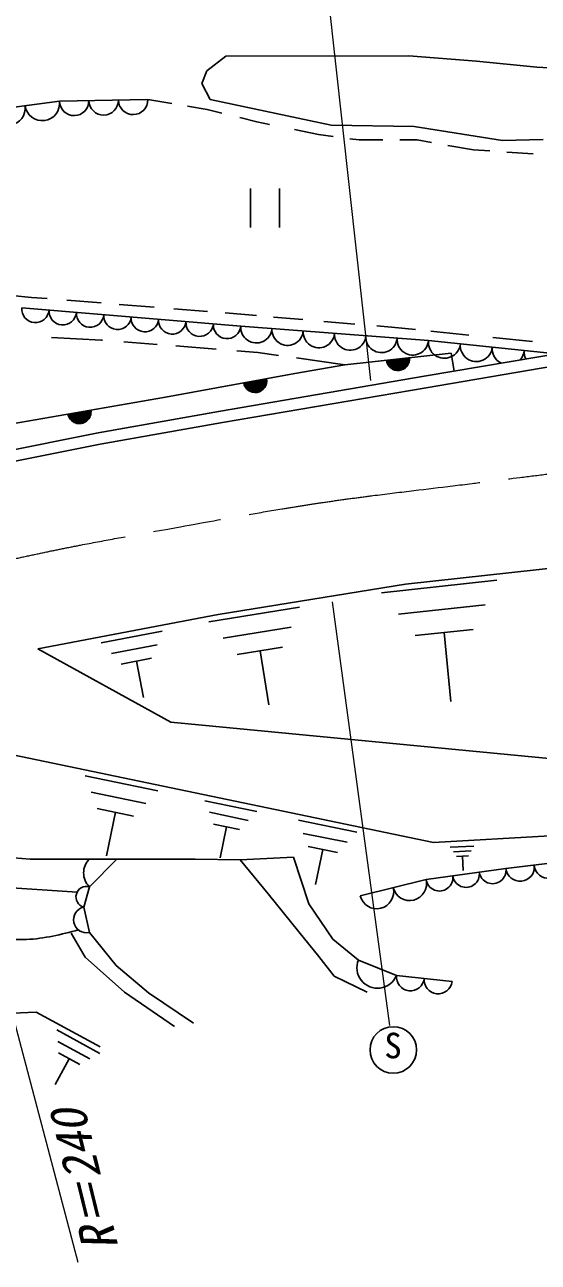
# Model space of a CAD drawing. Units: millimetres, scale not verified. Extents: x 40000 to 680000, y 20000 to 380000.
# Drawn here: x 312946 to 339412, y 255153 to 319014 of the extents above; entities that cross this region are included whole.
import ezdxf
from ezdxf.enums import TextEntityAlignment as Align

# ---------------------------------------------------------------- set-up
doc = ezdxf.new("R2010")
doc.units = ezdxf.units.MM
doc.header["$LTSCALE"] = 1000
doc.linetypes.add('CHAIN', pattern=[18.5, 12, -1.5, 3.5, -1.5])
for name, color, linetype, lineweight in [('M-BGD', 7, 'Continuous', 25), ('M-BGD-RSTR', 7, 'Continuous', 13), ('M-BMK', 2, 'CHAIN', 13), ('M-STR-STRC', 7, 'Continuous', 25)]:
    doc.layers.add(name, color=color, linetype=linetype, lineweight=lineweight)
doc.styles.add('ＭＳ ゴシック', font='')
doc.styles.get('ＭＳ ゴシック').set_extended_font_data('MS Gothic')

msp = doc.modelspace()

# ---------------------------------------------------------------- linework, layer by layer
at = {"layer": 'M-BGD'}
for p, q in [((322329, 316631), (323302, 317401)), ((323302, 317401), (332747, 317416)), ((332747, 317416), (336234, 317140)), ((336234, 317140), (339343, 316820)), ((339343, 316820), (341116, 316733)), ((322067, 315977), (322329, 316631)), ((322503, 315149), (322067, 315977)), ((314731, 315073), (311194, 314601)), ((319290, 315151), (314731, 315073)), ((320530, 314945), (319290, 315151)), ((328736, 313827), (322503, 315149)), ((322356, 314640), (321327, 314812)), ((323101, 314457), (322356, 314640)), ((324911, 314011), (324036, 314227)), ((325563, 313875), (324911, 314011)), ((328094, 313343), (326853, 313604)), ((333023, 313769), (328736, 313827)), ((337571, 313042), (333023, 313769)), ((328846, 313244), (328094, 313343)), ((330177, 313068), (329707, 313130)), ((331396, 313068), (330177, 313068)), ((333164, 313068), (332287, 313068)), ((333907, 312938), (333164, 313068)), ((339663, 313086), (337571, 313042)), ((336073, 312557), (334745, 312790)), ((336911, 312502), (336073, 312557)), ((339153, 312354), (337799, 312443)), ((324574, 308559), (324574, 310559)), ((326074, 310559), (326074, 308559)), ((313287, 304945), (312273, 305035)), ((314108, 304879), (313287, 304945)), ((316880, 304656), (315115, 304798)), ((324077, 303463), (312788, 304407)), ((319624, 304436), (317815, 304581)), ((322367, 304216), (320625, 304356)), ((323478, 304127), (323270, 304144)), ((324897, 304005), (323478, 304127)), ((333752, 302716), (324077, 303463)), ((327276, 303800), (325760, 303931)), ((329953, 303569), (328359, 303707)), ((331843, 303406), (331088, 303471)), ((333080, 303280), (331843, 303406)), ((316897, 302740), (314318, 302870)), ((316945, 302736), (316897, 302740)), ((340343, 302032), (333752, 302716)), ((335842, 302997), (333874, 303198)), ((339117, 302662), (337081, 302870)), ((319769, 302513), (318057, 302648)), ((322819, 302272), (320735, 302437)), ((324956, 302103), (323879, 302188)), ((326022, 301952), (324956, 302103)), ((329440, 301467), (334924, 302073)), ((333539, 300878), (342291, 302363)), ((334924, 302073), (335085, 301140)), ((326865, 301013), (329440, 301467)), ((329440, 301467), (326954, 301820)), ((333640, 300286), (342387, 301771)), ((320200, 299801), (326865, 301013)), ((323037, 299074), (333539, 300878)), ((323140, 298483), (333640, 300286)), ((311323, 298256), (320200, 299801)), ((316725, 297960), (323037, 299074)), ((316836, 297371), (323140, 298483)), ((310625, 296740), (316725, 297960)), ((310743, 296152), (316836, 297371)), ((332564, 290147), (343948, 291388)), ((322906, 288582), (332564, 290147)), ((331332, 289703), (337282, 290353)), ((322432, 288203), (327102, 288953)), ((332202, 288603), (336672, 289083)), ((313626, 286802), (322906, 288582)), ((316892, 287123), (320032, 287723)), ((323172, 287363), (326672, 287933)), ((333072, 287493), (336052, 287813)), ((334912, 284083), (334562, 287653)), ((320478, 283025), (313626, 286802)), ((317412, 286573), (319762, 287023)), ((323902, 286523), (326232, 286903)), ((317922, 286023), (319482, 286323)), ((319062, 284293), (318702, 286173)), ((325522, 283913), (325072, 286713)), ((347648, 280399), (320478, 283025)), ((306939, 282462), (334011, 276822)), ((316062, 280253), (319802, 279473)), ((316372, 279413), (319182, 278823)), ((316682, 278563), (318552, 278173)), ((322232, 278973), (324902, 278413)), ((317152, 276123), (317622, 278373)), ((322462, 278373), (324462, 277953)), ((327052, 277963), (330062, 277343)), ((322682, 277763), (324012, 277483)), ((323012, 276023), (323352, 277623)), ((327302, 277283), (329562, 276823)), ((306219, 276542), (313217, 275956)), ((327552, 276603), (329062, 276293)), ((334011, 276822), (340016, 277156)), ((334872, 276573), (336102, 276633)), ((313217, 275956), (321732, 275956)), ((317689, 275956), (316275, 274531)), ((321732, 275956), (324041, 275921)), ((324041, 275921), (326799, 276059)), ((324041, 275921), (325489, 274163)), ((326799, 276059), (327592, 273646)), ((327932, 274643), (328312, 276453)), ((335042, 276333), (335962, 276383)), ((335202, 276093), (335822, 276133)), ((335552, 275373), (335512, 276113)), ((337746, 275474), (342174, 276002)), ((333634, 274905), (337746, 275474)), ((303385, 275092), (315642, 274250)), ((330238, 274062), (333634, 274905)), ((316275, 274531), (315984, 273479)), ((325489, 274163), (327075, 272198)), ((315984, 273479), (316275, 272174)), ((327592, 273646), (328833, 271819)), ((316057, 270904), (315332, 272137)), ((316275, 272174), (317653, 270469)), ((327075, 272198), (328109, 270923)), ((328833, 271819), (330143, 270750)), ((318088, 269091), (316057, 270904)), ((328109, 270923), (328902, 269923)), ((317653, 270469), (319321, 269054)), ((330143, 270750), (332108, 269957)), ((328902, 269923), (330591, 269096)), ((332108, 269957), (334969, 269647)), ((320663, 267313), (318088, 269091)), ((319321, 269054), (321643, 267495)), ((309616, 267899), (313530, 268067)), ((313530, 268067), (316829, 266278)), ((314602, 267143), (316822, 265933)), ((314642, 266553), (316302, 265643)), ((314682, 265953), (315782, 265353)), ((314512, 264323), (315232, 265653))]:
    msp.add_line(p, q, dxfattribs=at)
for centre, radius, start, end in [((313847, 314955), 892, 187.59464, 7.59464), ((315491, 315086), 760, 180.98776, 0.98776), ((317010, 315112), 760, 180.98776, 0.98776), ((318530, 315138), 760, 180.98776, 0.98776), ((312078, 314719), 892, 187.59464, 7.59464), ((313494, 304348), 708, 175.21984, 355.21984), ((314905, 304230), 708, 175.21984, 355.21984), ((316316, 304112), 708, 175.21984, 355.21984), ((317727, 303994), 708, 175.21984, 355.21984), ((319138, 303876), 708, 175.21984, 355.21984), ((320549, 303758), 708, 175.21984, 355.21984), ((321960, 303640), 708, 175.21984, 355.21984), ((323371, 303522), 708, 175.21984, 355.21984), ((324883, 303401), 809, 175.58348, 355.58348), ((326496, 303276), 809, 175.58348, 355.58348), ((328108, 303152), 809, 175.58348, 355.58348), ((329721, 303027), 809, 175.58348, 355.58348), ((331333, 302903), 809, 175.58348, 355.58348), ((332946, 302778), 809, 175.58348, 355.58348), ((334576, 302630), 828, 174.07986, 354.07986), ((336224, 302460), 828, 174.07986, 354.07986), ((337872, 302289), 828, 174.07986, 241.75745), ((337872, 302289), 828, 317.31377, 354.07986), ((339519, 302118), 828, 174.07986, 205.18248), ((332182, 301770), 600, 186.30545, 6.30545), ((332182, 301770), 550, 186.30545, 6.30545), ((332182, 301770), 500, 186.30545, 6.30545), ((332182, 301770), 450, 186.30545, 6.30545), ((332182, 301770), 400, 186.30545, 6.30545), ((332182, 301770), 350, 186.30545, 6.30545), ((332182, 301770), 300, 186.30545, 6.30545), ((332182, 301770), 250, 186.30545, 6.30545), ((332182, 301770), 200, 186.30545, 6.30545), ((332182, 301770), 150, 186.30545, 6.30545), ((332182, 301770), 100, 186.30545, 6.30545), ((332182, 301770), 50, 186.30545, 6.30545), ((324820, 300634), 600, 190.22217, 10.22217), ((324820, 300634), 550, 190.22217, 10.22217), ((324820, 300634), 500, 190.22217, 10.22217), ((324820, 300634), 450, 190.22217, 10.22217), ((324820, 300634), 400, 190.22217, 10.22217), ((324820, 300634), 350, 190.22217, 10.22217), ((324820, 300634), 300, 190.22217, 10.22217), ((324820, 300634), 250, 190.22217, 10.22217), ((324820, 300634), 200, 190.22217, 10.22217), ((324820, 300634), 150, 190.22217, 10.22217), ((324820, 300634), 100, 190.22217, 10.22217), ((324820, 300634), 50, 190.22217, 10.22217), ((315761, 299028), 600, 189.87406, 9.87406), ((315761, 299028), 550, 189.87406, 9.87406), ((315761, 299028), 500, 189.87406, 9.87406), ((315761, 299028), 450, 189.87406, 9.87406), ((315761, 299028), 400, 189.87406, 9.87406), ((315761, 299028), 350, 189.87406, 9.87406), ((315761, 299028), 300, 189.87406, 9.87406), ((315761, 299028), 250, 189.87406, 9.87406), ((315761, 299028), 200, 189.87406, 9.87406), ((315761, 299028), 150, 189.87406, 9.87406), ((315761, 299028), 100, 189.87406, 9.87406), ((315761, 299028), 50, 189.87406, 9.87406), ((316982, 275243), 1004, 134.80575, 225.19425), ((335690, 275190), 692, 187.88314, 7.88314), ((337060, 275380), 692, 187.88314, 7.88314), ((338478, 275550), 737, 185.88739, 5.88739), ((339944, 275701), 737, 185.88739, 5.88739), ((332785, 274694), 875, 193.95248, 13.95248), ((334319, 275000), 692, 187.88314, 7.88314), ((316130, 274005), 546, 74.57784, 254.57784), ((331087, 274272), 875, 193.95248, 13.95248), ((316130, 272827), 669, 102.52881, 282.52881), ((331125, 270354), 1059, 158.02549, 338.02549), ((332823, 269880), 720, 173.81138, 353.81138), ((334254, 269725), 720, 173.81138, 353.81138)]:
    msp.add_arc(centre, radius, start, end, dxfattribs=at)
msp.add_open_spline([(283566, 274918), (284202, 274518), (284838, 274117), (285515, 273993), (286483, 273816), (287533, 274203), (288580, 274347), (289868, 274524), (291150, 274331), (292353, 273934), (293140, 273674), (293894, 273327), (294652, 272991), (295552, 272593), (296459, 272211), (297304, 271694), (298265, 271107), (299146, 270345), (300193, 269985), (301149, 269656), (302244, 269662), (303258, 269867), (304565, 270131), (305737, 270726), (306972, 271223), (307811, 271561), (308679, 271854), (309566, 271930), (310713, 272029), (311890, 271766), (313043, 271812), (313945, 271849), (314831, 272074), (315718, 272299)], degree=3, knots=[0, 0, 0, 0, 1, 1, 1, 2, 2, 2, 3, 3, 3, 4, 4, 4, 5, 5, 5, 6, 6, 6, 7, 7, 7, 8, 8, 8, 9, 9, 9, 10, 10, 10, 11, 11, 11, 11], dxfattribs=at)
at = {"layer": 'M-BGD-RSTR'}
for p, q in [((327933, 326383), (330769, 300648)), ((306510, 289876), (315676, 255153)), ((331769, 267362), (328815, 289226))]:
    msp.add_line(p, q, dxfattribs=at)
at = {"layer": 'M-BMK'}
msp.add_open_spline([(306393, 290030), (308985, 290662), (311577, 291294), (314188, 291835), (316515, 292318), (318858, 292729), (321199, 293150), (323469, 293559), (325737, 293977), (328016, 294319), (330669, 294717), (333338, 295011), (336002, 295341), (337884, 295575), (339764, 295827), (341650, 296023), (343323, 296197), (345001, 296328), (346680, 296440), (346960, 296459), (347239, 296477), (347519, 296495), (347799, 296513), (348079, 296531), (348359, 296549), (352732, 296821), (357109, 296998), (361487, 297174)], degree=3, knots=[0, 0, 0, 0, 1, 1, 1, 2, 2, 2, 3, 3, 3, 4, 4, 4, 5, 5, 5, 6, 6, 6, 7, 7, 7, 8, 8, 8, 9, 9, 9, 9], dxfattribs=at)
at = {"layer": 'M-STR-STRC'}
msp.add_circle((331942, 266109), 1200, dxfattribs=at)

# ---------------------------------------------------------------- texts
at = {"layer": 'M-BGD-RSTR', "style": 'ＭＳ ゴシック', "oblique": 15}
msp.add_text('R＝240', height=1833, rotation=103.707, dxfattribs=at).set_placement((318320, 256068), align=Align.BOTTOM_LEFT)
at = {"layer": 'M-STR-STRC', "style": 'ＭＳ ゴシック'}
msp.add_text('S', height=1320, dxfattribs=at).set_placement((331479, 265281), align=Align.BOTTOM_LEFT)

doc.saveas('drawing.dxf')
